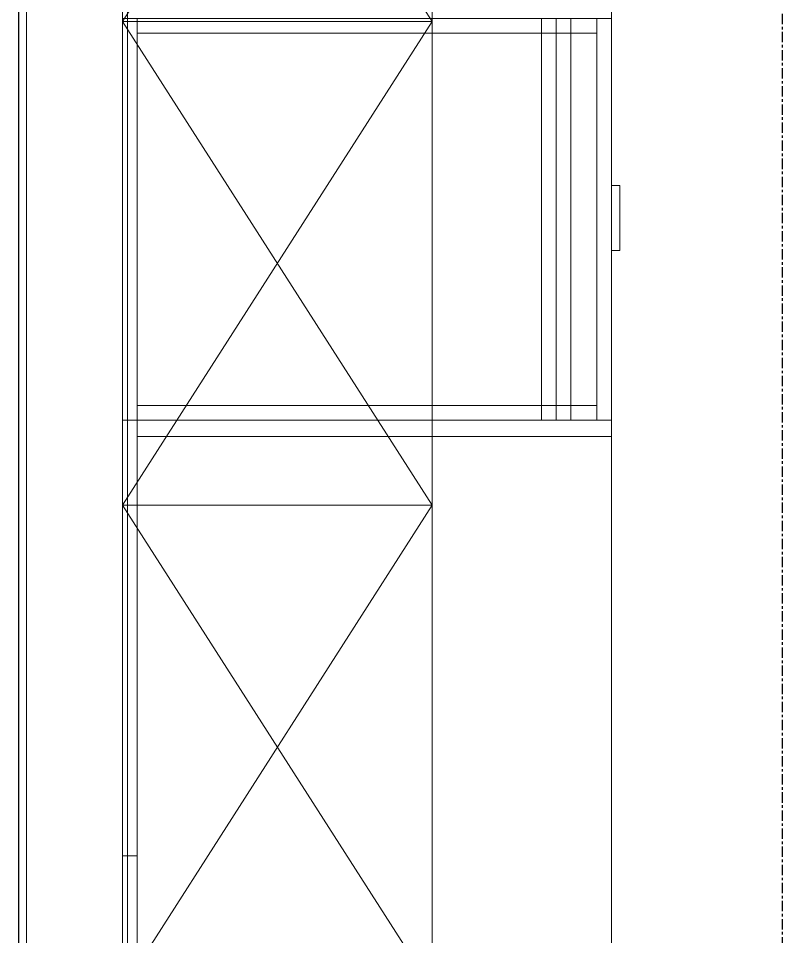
# Model space of a CAD drawing. Header units: millimetres. Extents: x -637480 to 299894, y -125373 to 39000.
# Drawn here: x 269062 to 270000, y 4034 to 5161 of the extents above; entities that cross this region are included whole.
import ezdxf

# ---------------------------------------------------------------- set-up
doc = ezdxf.new("R2010")
doc.units = ezdxf.units.MM
doc.linetypes.add('Xref building Toll$0$Grid Line', pattern=[22.225, 12.7, -3.175, 3.175, -3.175])
for name, color, linetype, lineweight in [('AM_BOR', 4, 'Continuous', 25), ('Xref building Toll$0$A-FLOR', 192, 'Continuous', 25), ('Xref building Toll$0$A-WALL', 113, 'Continuous', 9), ('Xref building Toll$0$I-FURN', 30, 'Continuous', 9), ('Xref building Toll$0$I-FURN-HDLN', 30, 'Continuous', 9)]:
    doc.layers.add(name, color=color, linetype=linetype, lineweight=lineweight)
doc.layers.add('Xref building Toll$0$S-GRID', color=8, linetype='Continuous')

# ---------------------------------------------------------------- blocks, each defined once
blk = doc.blocks.new('Xref building Toll$0$Toll Grids')
at = {"layer": 'Xref building Toll$0$S-GRID', "linetype": 'Xref building Toll$0$Grid Line'}
blk.add_line((270000, -125373.3), (270000, 36031.5), dxfattribs=at)
blk = doc.blocks.new('Xref building Toll$0$IVS-FURNITURE-Open Cabinet Under Tabletop - W640 D600 H900-1128785-MASTER GROUND FLOOR')
at = {"layer": 'Xref building Toll$0$I-FURN'}
for p, q in [((345, 0), (-345, 0)), ((-345, 0), (-345, -600)), ((-345, -600), (-345, 0)), ((-345, 0), (345, 0)), ((-345, 0), (-345, 0)), ((345, 0), (-345, 0)), ((-345, 0), (-345, 0)), ((-345, 0), (345, 0)), ((-345, 0), (-345, -18)), ((-345, 0), (-345, -18)), ((-190, 0), (-300, 0)), ((-300, 0), (-300, 0)), ((-300, 0), (-190, 0)), ((-300, -18), (-300, 0)), ((-300, -18), (-300, 0)), ((-190, 0), (-190, 0)), ((-190, 0), (-190, -18)), ((-190, -18), (-190, 0)), ((345, -600), (345, 0)), ((345, 0), (345, -600)), ((345, 0), (345, 0)), ((345, 0), (345, 0)), ((345, -18), (345, 0)), ((345, 0), (345, -18)), ((345, -18), (-345, -18)), ((-345, -18), (-345, -18)), ((-345, -18), (345, -18)), ((325, -18), (-325, -18)), ((-325, -18), (-325, -600)), ((325, -18), (-325, -18)), ((-325, -18), (-325, -18)), ((-325, -600), (-325, -18)), ((-300, -18), (-190, -18)), ((-190, -18), (-300, -18)), ((-300, -18), (-300, -18)), ((-190, -18), (-190, -18)), ((325, -600), (325, -18)), ((325, -18), (325, -18)), ((325, -18), (325, -600)), ((345, -18), (345, -18)), ((-345, -600), (345, -600)), ((-325, -600), (-345, -600)), ((-345, -600), (-345, -600)), ((-325, -600), (-325, -600)), ((-325, -600), (325, -600)), ((345, -600), (325, -600)), ((325, -600), (325, -600)), ((345, -600), (345, -600))]:
    blk.add_line(p, q, dxfattribs=at)
blk = doc.blocks.new('Xref building Toll$0$IVS-FURNITURE-Table Cabinet Drawers1 - W543 D600 H900-1128788-MASTER GROUND FLOOR')
at = {"layer": 'Xref building Toll$0$I-FURN'}
for p, q in [((246.5, 0), (-246.5, 0)), ((-246.5, 0), (-246.5, -18)), ((-246.5, -18), (-246.5, 0)), ((-246.5, 0), (246.5, 0)), ((-246.5, 0), (-246.5, 0)), ((246.5, 0), (-246.5, 0)), ((-246.5, 0), (-246.5, 0)), ((-246.5, 0), (246.5, 0)), ((-246.5, 0), (-246.5, -18)), ((-246.5, 0), (-246.5, -18)), ((246.5, 0), (-246.5, 0)), ((-246.5, 0), (-246.5, -582)), ((-246.5, -582), (-246.5, 0)), ((-246.5, 0), (246.5, 0)), ((-246.5, 0), (-246.5, 0)), ((246.5, -18), (246.5, 0)), ((246.5, 0), (246.5, -18)), ((246.5, 0), (246.5, 0)), ((246.5, 0), (246.5, 0)), ((246.5, -18), (246.5, 0)), ((246.5, 0), (246.5, -18)), ((246.5, -582), (246.5, 0)), ((246.5, 0), (246.5, -582)), ((246.5, 0), (246.5, 0)), ((-246.5, -18), (246.5, -18)), ((246.5, -18), (-246.5, -18)), ((-246.5, -18), (-246.5, -18)), ((246.5, -18), (-246.5, -18)), ((-246.5, -18), (-246.5, -18)), ((-246.5, -18), (246.5, -18)), ((228.5, -18), (-228.5, -18)), ((-228.5, -18), (-228.5, -18)), ((-228.5, -18), (228.5, -18)), ((-228.5, -582), (-228.5, -18)), ((-228.5, -582), (-228.5, -18)), ((228.5, -18), (228.5, -18)), ((228.5, -18), (228.5, -582)), ((228.5, -582), (228.5, -18)), ((246.5, -18), (246.5, -18)), ((246.5, -18), (246.5, -18)), ((246.5, -514), (-246.5, -514)), ((-246.5, -514), (-246.5, -532)), ((-246.5, -532), (-246.5, -514)), ((-246.5, -514), (246.5, -514)), ((-246.5, -514), (-246.5, -514)), ((246.5, -532), (246.5, -514)), ((246.5, -514), (246.5, -532)), ((246.5, -514), (246.5, -514)), ((-246.5, -532), (246.5, -532)), ((246.5, -532), (-246.5, -532)), ((-246.5, -532), (-246.5, -532)), ((246.5, -532), (-246.5, -532)), ((-246.5, -532), (-246.5, -550)), ((-246.5, -550), (-246.5, -532)), ((-246.5, -532), (246.5, -532)), ((-246.5, -532), (-246.5, -532)), ((246.5, -532), (246.5, -532)), ((246.5, -550), (246.5, -532)), ((246.5, -532), (246.5, -550)), ((246.5, -532), (246.5, -532)), ((-246.5, -550), (246.5, -550)), ((246.5, -550), (-246.5, -550)), ((-246.5, -550), (-246.5, -550)), ((246.5, -550), (246.5, -550)), ((246.5, -582), (-246.5, -582)), ((-246.5, -582), (-246.5, -582)), ((-246.5, -582), (246.5, -582)), ((-246.5, -582), (-246.5, -600)), ((-246.5, -582), (-246.5, -600)), ((246.5, -582), (-246.5, -582)), ((-246.5, -582), (-246.5, -582)), ((-246.5, -582), (246.5, -582)), ((-246.5, -582), (-246.5, -600)), ((-246.5, -582), (-246.5, -600)), ((246.5, -582), (-246.5, -582)), ((-246.5, -582), (-246.5, -582)), ((-246.5, -582), (246.5, -582)), ((-246.5, -582), (-246.5, -600)), ((-246.5, -582), (-246.5, -600)), ((246.5, -582), (-246.5, -582)), ((-246.5, -582), (-246.5, -582)), ((-246.5, -582), (246.5, -582)), ((-246.5, -582), (-246.5, -600)), ((-246.5, -582), (-246.5, -600)), ((-246.5, -582), (246.5, -582)), ((246.5, -582), (-246.5, -582)), ((-246.5, -582), (-246.5, -582)), ((-228.5, -582), (228.5, -582)), ((228.5, -582), (-228.5, -582)), ((-228.5, -582), (-228.5, -582)), ((228.5, -582), (228.5, -582)), ((246.5, -582), (246.5, -582)), ((246.5, -600), (246.5, -582)), ((246.5, -582), (246.5, -600)), ((246.5, -582), (246.5, -582)), ((246.5, -600), (246.5, -582)), ((246.5, -582), (246.5, -600)), ((246.5, -582), (246.5, -582)), ((246.5, -600), (246.5, -582)), ((246.5, -582), (246.5, -600)), ((246.5, -582), (246.5, -582)), ((246.5, -600), (246.5, -582)), ((246.5, -582), (246.5, -600)), ((246.5, -582), (246.5, -582)), ((246.5, -600), (-246.5, -600)), ((-246.5, -600), (-246.5, -600)), ((-246.5, -600), (246.5, -600)), ((246.5, -600), (-246.5, -600)), ((-246.5, -600), (-246.5, -600)), ((-246.5, -600), (246.5, -600)), ((246.5, -600), (-246.5, -600)), ((-246.5, -600), (-246.5, -600)), ((-246.5, -600), (246.5, -600)), ((246.5, -600), (-246.5, -600)), ((-246.5, -600), (-246.5, -600)), ((-246.5, -600), (246.5, -600)), ((41.7, -600), (-38.3, -600)), ((-38.3, -600), (-38.3, -600)), ((-38.3, -600), (41.7, -600)), ((41.7, -600), (-38.3, -600)), ((-38.3, -600), (-38.3, -600)), ((-38.3, -600), (41.7, -600)), ((41.7, -600), (-38.3, -600)), ((-38.3, -600), (-38.3, -600)), ((-38.3, -600), (41.7, -600)), ((41.7, -600), (-38.3, -600)), ((-38.3, -600), (-38.3, -600)), ((-38.3, -600), (41.7, -600)), ((-38.3, -600), (-38.3, -610)), ((-38.3, -600), (-38.3, -610)), ((-38.3, -600), (-38.3, -610)), ((-38.3, -600), (-38.3, -610)), ((-38.3, -600), (-38.3, -610)), ((-38.3, -600), (-38.3, -610)), ((-38.3, -600), (-38.3, -610)), ((-38.3, -600), (-38.3, -610)), ((41.7, -600), (41.7, -600)), ((41.7, -600), (41.7, -600)), ((41.7, -600), (41.7, -600)), ((41.7, -600), (41.7, -600)), ((41.7, -610), (41.7, -600)), ((41.7, -600), (41.7, -610)), ((41.7, -610), (41.7, -600)), ((41.7, -600), (41.7, -610)), ((41.7, -610), (41.7, -600)), ((41.7, -600), (41.7, -610)), ((41.7, -610), (41.7, -600)), ((41.7, -600), (41.7, -610)), ((246.5, -600), (246.5, -600)), ((246.5, -600), (246.5, -600)), ((246.5, -600), (246.5, -600)), ((246.5, -600), (246.5, -600)), ((41.7, -610), (-38.3, -610)), ((-38.3, -610), (-38.3, -610)), ((-38.3, -610), (41.7, -610)), ((41.7, -610), (-38.3, -610)), ((-38.3, -610), (-38.3, -610)), ((-38.3, -610), (41.7, -610)), ((41.7, -610), (-38.3, -610)), ((-38.3, -610), (-38.3, -610)), ((-38.3, -610), (41.7, -610)), ((41.7, -610), (-38.3, -610)), ((-38.3, -610), (-38.3, -610)), ((-38.3, -610), (41.7, -610)), ((41.7, -610), (41.7, -610)), ((41.7, -610), (41.7, -610)), ((41.7, -610), (41.7, -610)), ((41.7, -610), (41.7, -610))]:
    blk.add_line(p, q, dxfattribs=at)
blk = doc.blocks.new('Xref building Toll$0$IVS-FURNITURE-Hung Cabinet 2 Adjustable Shelves - D380 W594 H900-1123773-MASTER GROUND FLOOR')
at = {"layer": 'Xref building Toll$0$I-FURN-HDLN'}
for p, q in [((-297, 0), (297, -380)), ((-297, -380), (-297, 0)), ((-297, 0), (297, 0)), ((297, 0), (297, -380)), ((-297, -380), (297, 0)), ((297, -380), (-297, -380))]:
    blk.add_line(p, q, dxfattribs=at)
blk = doc.blocks.new('Xref building Toll$0$IVS-FURNITURE-Hung Cabinet 2 Adjustable Shelves - D380 W594 H900 A-1108470-MASTER GROUND FLOOR')
at = {"layer": 'Xref building Toll$0$I-FURN-HDLN'}
for p, q in [((-297, 380), (297, 0)), ((-297, 0), (297, 380)), ((297, 380), (-297, 380)), ((-297, 380), (-297, 0)), ((297, 0), (297, 380)), ((-297, 0), (297, 0))]:
    blk.add_line(p, q, dxfattribs=at)
blk = doc.blocks.new('Xref building Toll$0$IVS-FURNITURE-Table Cabinet Frame1 - D600 H900 THK18_18 no side-1486493-MASTER GROUND FLOOR')
at = {"layer": 'Xref building Toll$0$I-FURN'}
for p, q in [((2095.3, 0), (-2095.3, 0)), ((-2095.3, 0), (2095.3, 0)), ((2095.3, -600), (-2095.3, -600)), ((-2095.3, -600), (2095.3, -600))]:
    blk.add_line(p, q, dxfattribs=at)
blk = doc.blocks.new('Xref building Toll')
at = {"layer": 'Xref building Toll$0$A-FLOR'}
blk.add_line((269062, 6982.5), (269062, 115), dxfattribs=at)
at = {"layer": 'Xref building Toll$0$A-WALL'}
for p, q in [((269072, 6982.5), (269072, 0)), ((269190, 2186), (269190, 6827)), ((269196, 2186), (269196, 6827))]:
    blk.add_line(p, q, dxfattribs=at)
at = {"layer": 'Xref building Toll$0$A-WALL', "lineweight": 18}
blk.add_line((269190, 458), (269190, 6982.5), dxfattribs=at)
blk.add_blockref('Xref building Toll$0$Toll Grids', (0, 0))
at = {"layer": 'Xref building Toll$0$I-FURN'}
for name, p, rotation in [('Xref building Toll$0$IVS-FURNITURE-Table Cabinet Frame1 - D600 H900 THK18_18 no side-1486493-MASTER GROUND FLOOR', (269790, 4865.2), 270.0000000000002), ('Xref building Toll$0$IVS-FURNITURE-Hung Cabinet 2 Adjustable Shelves - D380 W594 H900-1123773-MASTER GROUND FLOOR', (269190, 5454.5), 89.9999999999998), ('Xref building Toll$0$IVS-FURNITURE-Table Cabinet Drawers1 - W543 D600 H900-1128788-MASTER GROUND FLOOR', (269190, 4914.5), 90.0000000000005), ('Xref building Toll$0$IVS-FURNITURE-Hung Cabinet 2 Adjustable Shelves - D380 W594 H900 A-1108470-MASTER GROUND FLOOR', (269190, 4860.5), 269.9999999999998), ('Xref building Toll$0$IVS-FURNITURE-Open Cabinet Under Tabletop - W640 D600 H900-1128785-MASTER GROUND FLOOR', (269190, 4323), 90.0000000000005), ('Xref building Toll$0$IVS-FURNITURE-Hung Cabinet 2 Adjustable Shelves - D380 W594 H900-1123773-MASTER GROUND FLOOR', (269190, 4266.5), 89.9999999999998)]:
    blk.add_blockref(name, p, dxfattribs=dict(at, rotation=rotation))

msp = doc.modelspace()

# ---------------------------------------------------------------- block references
at = {"layer": 'AM_BOR'}
msp.add_blockref('Xref building Toll', (0, 0), dxfattribs=at)

doc.saveas('drawing.dxf')
